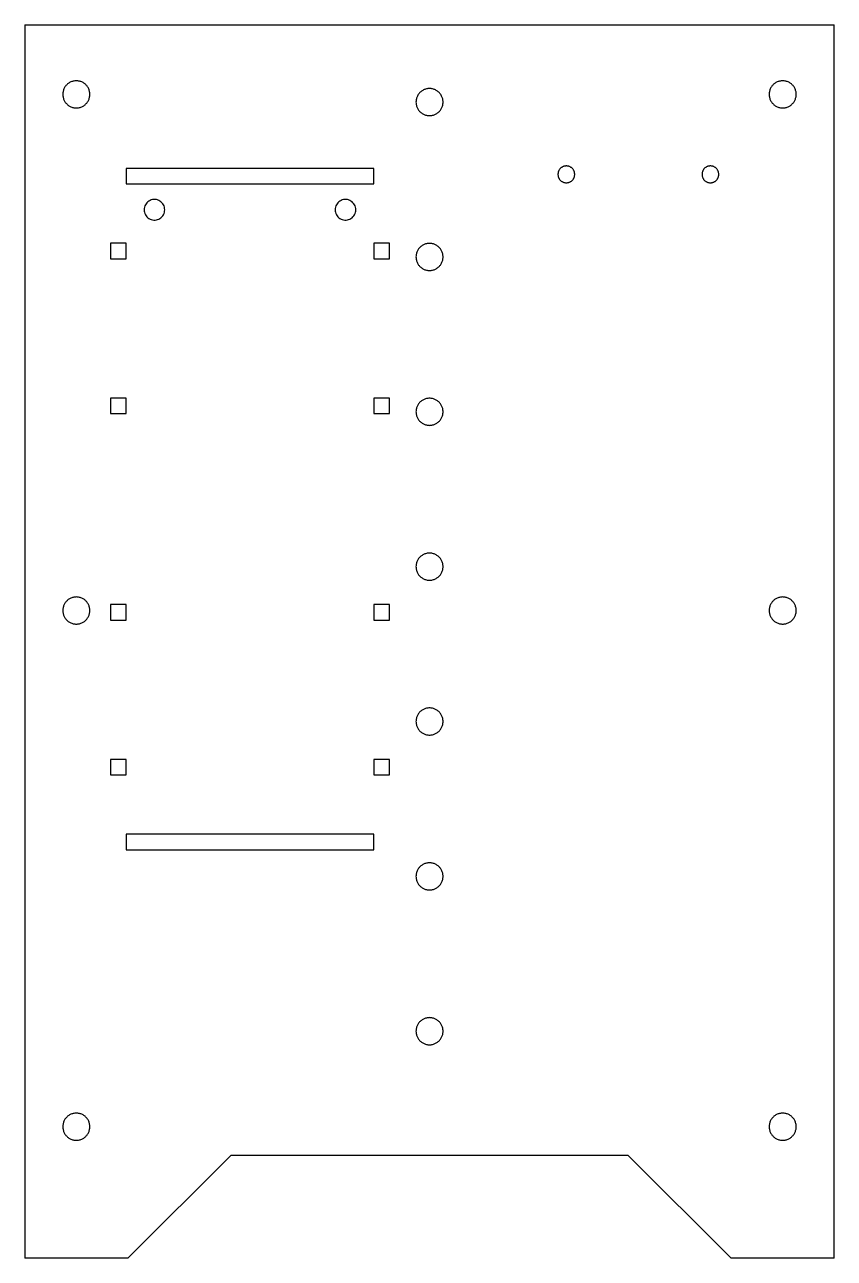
# Model space of a CAD drawing. Extents: x 0 to 785, y 0 to 479.
# Drawn here: x 157.2 to 314, y 0 to 239 of the extents above; entities that cross this region are included whole.
import ezdxf

# ---------------------------------------------------------------- set-up
doc = ezdxf.new("R2010")
doc.units = 0
doc.layers.add('Layer_1', color=7, linetype='CONTINUOUS')

msp = doc.modelspace()

# ---------------------------------------------------------------- linework, layer by layer
at = {"layer": 'Layer_1', "color": 7}
for p, q in [((157.223336, 238.99999), (157.223336, 0)), ((157.223336, 238.99999), (314.023338, 238.99999)), ((314.023338, 0), (314.023338, 238.99999)), ((164.598336, 225.499992), (164.598336, 225.499992)), ((301.398336, 225.499992), (301.398336, 225.499992)), ((232.998337, 223.999992), (232.998337, 223.999992)), ((224.846828, 211.142859), (176.846828, 211.142859)), ((176.846828, 211.142859), (176.846828, 208.14286)), ((224.846828, 208.14286), (224.846828, 211.142859)), ((176.846828, 208.14286), (224.846828, 208.14286)), ((260.498336, 209.999992), (260.498336, 209.999992)), ((288.398337, 209.999992), (288.398337, 209.999992)), ((180.362628, 203.393559), (180.346829, 203.142861)), ((180.409628, 203.640261), (180.362628, 203.393559)), ((180.487328, 203.879061), (180.409628, 203.640261)), ((180.594228, 204.106359), (180.487328, 203.879061)), ((180.728828, 204.318461), (180.594228, 204.106359)), ((180.888928, 204.511961), (180.728828, 204.318461)), ((181.072028, 204.68386), (180.888928, 204.511961)), ((181.275228, 204.831462), (181.072028, 204.68386)), ((181.495328, 204.952459), (181.275228, 204.831462)), ((181.728828, 205.04496), (181.495328, 204.952459)), ((181.972028, 205.107461), (181.728828, 205.04496)), ((182.221229, 205.138861), (181.972028, 205.107461)), ((182.472428, 205.138861), (182.221229, 205.138861)), ((182.721628, 205.107461), (182.472428, 205.138861)), ((182.964829, 205.04496), (182.721628, 205.107461)), ((183.198428, 204.952459), (182.964829, 205.04496)), ((183.418528, 204.831462), (183.198428, 204.952459)), ((183.621728, 204.68386), (183.418528, 204.831462)), ((183.804728, 204.511961), (183.621728, 204.68386)), ((183.964829, 204.318461), (183.804728, 204.511961)), ((184.099428, 204.106359), (183.964829, 204.318461)), ((184.206429, 203.879061), (184.099428, 204.106359)), ((184.284028, 203.640261), (184.206429, 203.879061)), ((184.331029, 203.393559), (184.284028, 203.640261)), ((184.346828, 203.142861), (184.331029, 203.393559)), ((217.362628, 203.393559), (217.346824, 203.142861)), ((217.409629, 203.640261), (217.362628, 203.393559)), ((217.487229, 203.879061), (217.409629, 203.640261)), ((217.594228, 204.106359), (217.487229, 203.879061)), ((217.728828, 204.318461), (217.594228, 204.106359)), ((217.88893, 204.511961), (217.728828, 204.318461)), ((218.071929, 204.68386), (217.88893, 204.511961)), ((218.275129, 204.831462), (218.071929, 204.68386)), ((218.495228, 204.952459), (218.275129, 204.831462)), ((218.728829, 205.04496), (218.495228, 204.952459)), ((218.972028, 205.107461), (218.728829, 205.04496)), ((219.221228, 205.138861), (218.972028, 205.107461)), ((219.472428, 205.138861), (219.221228, 205.138861)), ((219.721628, 205.107461), (219.472428, 205.138861)), ((219.964827, 205.04496), (219.721628, 205.107461)), ((220.198326, 204.952459), (219.964827, 205.04496)), ((220.418429, 204.831462), (220.198326, 204.952459)), ((220.621629, 204.68386), (220.418429, 204.831462)), ((220.804729, 204.511961), (220.621629, 204.68386)), ((220.964828, 204.318461), (220.804729, 204.511961)), ((221.099428, 204.106359), (220.964828, 204.318461)), ((221.206328, 203.879061), (221.099428, 204.106359)), ((221.28403, 203.640261), (221.206328, 203.879061)), ((221.331028, 203.393559), (221.28403, 203.640261)), ((221.346827, 203.142861), (221.331022, 203.393559)), ((180.346829, 203.142861), (180.362628, 202.89216)), ((180.362628, 202.89216), (180.409628, 202.645459)), ((180.409628, 202.645459), (180.487328, 202.40656)), ((180.487328, 202.40656), (180.594228, 202.17936)), ((180.594228, 202.17936), (180.728828, 201.967259)), ((180.728828, 201.967259), (180.888928, 201.773759)), ((180.888928, 201.773759), (181.072028, 201.60186)), ((181.072028, 201.60186), (181.275228, 201.454159)), ((181.275228, 201.454159), (181.495328, 201.333159)), ((181.495328, 201.333159), (181.728828, 201.24076)), ((181.728828, 201.24076), (181.972028, 201.178262)), ((181.972028, 201.178262), (182.221229, 201.14676)), ((182.221229, 201.14676), (182.472428, 201.14676)), ((182.472428, 201.14676), (182.721628, 201.178262)), ((182.721628, 201.178262), (182.964829, 201.24076)), ((182.964829, 201.24076), (183.198428, 201.333159)), ((183.198428, 201.333159), (183.418528, 201.454159)), ((183.418528, 201.454159), (183.621728, 201.60186)), ((183.621728, 201.60186), (183.804728, 201.773759)), ((183.804728, 201.773759), (183.964829, 201.967259)), ((183.964829, 201.967259), (184.099428, 202.17936)), ((184.099428, 202.17936), (184.206429, 202.40656)), ((184.206429, 202.40656), (184.284028, 202.645459)), ((184.284028, 202.645459), (184.331029, 202.89216)), ((184.331029, 202.89216), (184.346828, 203.142861)), ((217.346829, 203.142861), (217.362634, 202.89216)), ((217.362628, 202.89216), (217.409629, 202.645459)), ((217.409629, 202.645459), (217.487229, 202.40656)), ((217.487229, 202.40656), (217.594228, 202.17936)), ((217.594228, 202.17936), (217.728828, 201.967259)), ((217.728828, 201.967259), (217.88893, 201.773759)), ((217.88893, 201.773759), (218.071929, 201.60186)), ((218.071929, 201.60186), (218.275129, 201.454159)), ((218.275129, 201.454159), (218.495228, 201.333159)), ((218.495228, 201.333159), (218.728829, 201.24076)), ((218.728829, 201.24076), (218.972028, 201.178262)), ((218.972028, 201.178262), (219.221228, 201.14676)), ((219.221228, 201.14676), (219.472428, 201.14676)), ((219.472428, 201.14676), (219.721628, 201.178262)), ((219.721628, 201.178262), (219.964827, 201.24076)), ((219.964827, 201.24076), (220.198326, 201.333159)), ((220.198326, 201.333159), (220.418429, 201.454159)), ((220.418429, 201.454159), (220.621629, 201.60186)), ((220.621629, 201.60186), (220.804729, 201.773759)), ((220.804729, 201.773759), (220.964828, 201.967259)), ((220.964828, 201.967259), (221.099428, 202.17936)), ((221.099428, 202.17936), (221.206328, 202.40656)), ((221.206328, 202.40656), (221.28403, 202.645459)), ((221.28403, 202.645459), (221.331028, 202.89216)), ((221.331028, 202.89216), (221.346832, 203.142861)), ((176.846828, 196.64286), (173.846829, 196.64286)), ((173.846829, 196.64286), (173.846829, 193.642861)), ((176.846828, 193.642861), (176.846828, 196.64286)), ((227.846828, 196.64286), (224.846828, 196.64286)), ((224.846828, 196.64286), (224.846828, 193.642861)), ((227.846828, 193.642861), (227.846828, 196.64286)), ((173.846829, 193.642861), (176.846828, 193.642861)), ((224.846828, 193.642861), (227.846828, 193.642861)), ((232.998337, 193.999993), (232.998337, 193.999993)), ((176.846828, 166.642861), (173.846829, 166.642861)), ((173.846829, 166.642861), (173.846829, 163.642861)), ((176.846828, 163.642861), (176.846828, 166.642861)), ((227.846828, 166.642861), (224.846828, 166.642861)), ((224.846828, 166.642861), (224.846828, 163.642861)), ((227.846828, 163.642861), (227.846828, 166.642861)), ((173.846829, 163.642861), (176.846828, 163.642861)), ((224.846828, 163.642861), (227.846828, 163.642861)), ((232.998337, 163.999991), (232.998337, 163.999991)), ((232.998337, 133.999992), (232.998337, 133.999992)), ((164.598336, 125.499992), (164.598336, 125.499992)), ((176.846828, 126.642856), (173.846829, 126.642856)), ((173.846829, 126.642856), (173.846829, 123.642862)), ((176.846828, 123.642862), (176.846828, 126.642856)), ((227.846828, 126.642856), (224.846828, 126.642856)), ((224.846828, 126.642856), (224.846828, 123.642862)), ((227.846828, 123.642862), (227.846828, 126.642856)), ((301.398336, 125.499992), (301.398336, 125.499992)), ((173.846829, 123.642862), (176.846828, 123.642862)), ((224.846828, 123.642862), (227.846828, 123.642862)), ((232.998337, 103.999992), (232.998337, 103.999992)), ((176.846828, 96.64286), (173.846829, 96.64286)), ((173.846829, 96.64286), (173.846829, 93.642866)), ((176.846828, 93.642866), (176.846828, 96.64286)), ((227.846828, 96.64286), (224.846828, 96.64286)), ((224.846828, 96.64286), (224.846828, 93.642866)), ((227.846828, 93.642866), (227.846828, 96.64286)), ((173.846829, 93.642866), (176.846828, 93.642866)), ((224.846828, 93.642866), (227.846828, 93.642866)), ((224.846828, 82.142846), (176.846828, 82.142846)), ((176.846828, 82.142846), (176.846828, 79.142852)), ((224.846828, 79.142852), (224.846828, 82.142846)), ((176.846828, 79.142852), (224.846828, 79.142852)), ((232.998337, 73.999993), (232.998337, 73.999993)), ((232.998337, 43.999997), (232.998337, 43.999997)), ((164.598336, 25.499991), (164.598336, 25.499991)), ((301.398336, 25.499991), (301.398336, 25.499991)), ((197.223338, 19.999988), (177.223338, 0)), ((197.223338, 19.999988), (274.023336, 19.999988)), ((294.023336, 0), (274.023336, 19.999988)), ((177.223338, 0), (157.223336, 0)), ((314.023338, 0), (294.023336, 0))]:
    msp.add_line(p, q, dxfattribs=at)
for points, knots in [([(164.598336, 225.499992), (164.608775, 225.602154), (164.62958, 225.805759), (164.675403, 226.108463), (164.750655, 226.403355), (164.868554, 226.683087), (165.021811, 226.944813), (165.206064, 227.188451), (165.416734, 227.411224), (165.651765, 227.609284), (165.907886, 227.778655), (166.182476, 227.916368), (166.471468, 228.021221), (166.769368, 228.091515), (167.0719, 228.126391), (167.374865, 228.126394), (167.67728, 228.091526), (167.975024, 228.021204), (168.263988, 227.916297), (168.538857, 227.778545), (168.795594, 227.609389), (169.030929, 227.411592), (169.240709, 227.188877), (169.422125, 226.944379), (169.573607, 226.682005), (169.694641, 226.402644), (169.782626, 226.109609), (169.836253, 225.806904), (169.854381, 225.499992), (169.836253, 225.19308), (169.782626, 224.890375), (169.694641, 224.59734), (169.573607, 224.31798), (169.422125, 224.055605), (169.240709, 223.811107), (169.03093, 223.588392), (168.795595, 223.390596), (168.538858, 223.22144), (168.263988, 223.083687), (167.975024, 222.97878), (167.677281, 222.908455), (167.374865, 222.873589), (167.0719, 222.873593), (166.769367, 222.908465), (166.471469, 222.978763), (166.182476, 223.083616), (165.907887, 223.221329), (165.651766, 223.3907), (165.416734, 223.58876), (165.206064, 223.811533), (165.021811, 224.055171), (164.868554, 224.316896), (164.750656, 224.596629), (164.675403, 224.89152), (164.62958, 225.194224), (164.608775, 225.39783), (164.598336, 225.499992)], [0, 0, 0, 0, 0.308067, 0.613968, 0.917775, 1.218451, 1.521435, 1.825424, 2.132913, 2.439384, 2.745479, 3.051944, 3.358788, 3.665697, 3.968077, 4.270365, 4.572612, 4.879301, 5.186059, 5.492809, 5.79955, 6.1063, 6.413007, 6.715307, 7.017622, 7.319923, 7.626632, 7.933384, 8.24012, 8.546856, 8.853608, 9.160317, 9.462619, 9.764934, 10.067234, 10.37394, 10.68069, 10.987431, 11.294181, 11.60094, 11.907629, 12.209876, 12.512164, 12.814544, 13.121453, 13.428298, 13.734762, 14.040857, 14.347329, 14.654818, 14.958806, 15.26179, 15.562467, 15.866273, 16.172174, 16.480242, 16.480242, 16.480242, 16.480242]), ([(301.398336, 225.499992), (301.408775, 225.602154), (301.42958, 225.805759), (301.475402, 226.108463), (301.550655, 226.403355), (301.668554, 226.683087), (301.821809, 226.944813), (302.006062, 227.188451), (302.216732, 227.411224), (302.451763, 227.609284), (302.707884, 227.778656), (302.982474, 227.916368), (303.271468, 228.021219), (303.569367, 228.091516), (303.871899, 228.126391), (304.174864, 228.126394), (304.47728, 228.091526), (304.775022, 228.021204), (305.063985, 227.916297), (305.338855, 227.778544), (305.595593, 227.609389), (305.830928, 227.411592), (306.040707, 227.188877), (306.222124, 226.944379), (306.373607, 226.682005), (306.494642, 226.402644), (306.582625, 226.109609), (306.636253, 225.806905), (306.654381, 225.499992), (306.636253, 225.193079), (306.582625, 224.890375), (306.494641, 224.59734), (306.373607, 224.317979), (306.222124, 224.055604), (306.040707, 223.811107), (305.830928, 223.588392), (305.595592, 223.390596), (305.338855, 223.22144), (305.063986, 223.083687), (304.775023, 222.978779), (304.47728, 222.908454), (304.174864, 222.873589), (303.871899, 222.873593), (303.569366, 222.908465), (303.271467, 222.978763), (302.982474, 223.083616), (302.707884, 223.221329), (302.451763, 223.3907), (302.216732, 223.58876), (302.006062, 223.811533), (301.821809, 224.055171), (301.668554, 224.316897), (301.550655, 224.596629), (301.475402, 224.89152), (301.42958, 225.194224), (301.408775, 225.39783), (301.398336, 225.499992)], [0, 0, 0, 0, 0.308067, 0.613968, 0.917775, 1.218451, 1.521435, 1.825423, 2.132912, 2.439383, 2.745478, 3.051943, 3.358787, 3.665696, 3.968077, 4.270365, 4.572613, 4.879299, 5.186057, 5.492807, 5.799549, 6.1063, 6.413006, 6.715306, 7.017621, 7.319923, 7.626632, 7.933384, 8.24012, 8.546857, 8.853609, 9.160317, 9.46262, 9.764935, 10.067234, 10.373941, 10.680692, 10.987433, 11.294183, 11.60094, 11.907628, 12.209875, 12.512164, 12.814544, 13.121455, 13.428299, 13.734764, 14.040859, 14.34733, 14.654819, 14.958807, 15.261791, 15.562467, 15.866273, 16.172174, 16.480242, 16.480242, 16.480242, 16.480242]), ([(232.998337, 223.999992), (233.008776, 224.102154), (233.029581, 224.305759), (233.075404, 224.608463), (233.150657, 224.903355), (233.268554, 225.183087), (233.42181, 225.444813), (233.606063, 225.688451), (233.816734, 225.911224), (234.051764, 226.109284), (234.307885, 226.278656), (234.582475, 226.416368), (234.871468, 226.521221), (235.169367, 226.591515), (235.471899, 226.626391), (235.774864, 226.626395), (236.077279, 226.591526), (236.375023, 226.521204), (236.663987, 226.416298), (236.938856, 226.278544), (237.195594, 226.109389), (237.43093, 225.911592), (237.640709, 225.688877), (237.822125, 225.44438), (237.973608, 225.182005), (238.094639, 224.902643), (238.182625, 224.60961), (238.236252, 224.306905), (238.254379, 223.999992), (238.236251, 223.69308), (238.182624, 223.390375), (238.09464, 223.097341), (237.973608, 222.81798), (237.822125, 222.555605), (237.640709, 222.311108), (237.43093, 222.088392), (237.195594, 221.890595), (236.938856, 221.721441), (236.663988, 221.583687), (236.375023, 221.478779), (236.07728, 221.408456), (235.774864, 221.373587), (235.471899, 221.373591), (235.169367, 221.408466), (234.871468, 221.478763), (234.582475, 221.583616), (234.307885, 221.721329), (234.051764, 221.8907), (233.816734, 222.088761), (233.606063, 222.311533), (233.42181, 222.555172), (233.268554, 222.816897), (233.150657, 223.09663), (233.075404, 223.391521), (233.029581, 223.694225), (233.008776, 223.897831), (232.998337, 223.999992)], [0, 0, 0, 0, 0.308067, 0.613968, 0.917775, 1.21845, 1.521435, 1.825423, 2.132912, 2.439383, 2.745478, 3.051943, 3.358787, 3.665697, 3.968076, 4.270364, 4.572611, 4.879299, 5.186058, 5.492808, 5.799549, 6.1063, 6.413007, 6.715307, 7.017621, 7.319922, 7.626632, 7.933384, 8.24012, 8.546856, 8.853608, 9.160317, 9.462618, 9.764932, 10.067232, 10.373939, 10.68069, 10.987431, 11.29418, 11.600939, 11.907629, 12.209875, 12.512164, 12.814543, 13.121453, 13.428297, 13.734762, 14.040857, 14.347329, 14.654818, 14.958806, 15.26179, 15.562466, 15.866272, 16.172174, 16.480241, 16.480241, 16.480241, 16.480241]), ([(260.498336, 209.999992), (260.504799, 210.063235), (260.517678, 210.189277), (260.546044, 210.376665), (260.592631, 210.559216), (260.665615, 210.732383), (260.760488, 210.894404), (260.87455, 211.045226), (261.004964, 211.183134), (261.150459, 211.305743), (261.30901, 211.410592), (261.478994, 211.495843), (261.657894, 211.560751), (261.842308, 211.604269), (262.029589, 211.625857), (262.217139, 211.62586), (262.404348, 211.604275), (262.588666, 211.560741), (262.767549, 211.495799), (262.937707, 211.410523), (263.096639, 211.305807), (263.242323, 211.183362), (263.372185, 211.04549), (263.484491, 210.894135), (263.578266, 210.731713), (263.653193, 210.558776), (263.707658, 210.377374), (263.740855, 210.189986), (263.752077, 209.999992), (263.740855, 209.809999), (263.707658, 209.62261), (263.653193, 209.441208), (263.578266, 209.268271), (263.48449, 209.105848), (263.372187, 208.954491), (263.242322, 208.816622), (263.096639, 208.694177), (262.937707, 208.589461), (262.767549, 208.504185), (262.588666, 208.439243), (262.404348, 208.395709), (262.217139, 208.374125), (262.029589, 208.374127), (261.842308, 208.395715), (261.657894, 208.439233), (261.478994, 208.504142), (261.30901, 208.589392), (261.15046, 208.694242), (261.004965, 208.81685), (260.87455, 208.954758), (260.760489, 209.10558), (260.665615, 209.267601), (260.592631, 209.440768), (260.546044, 209.62332), (260.517678, 209.810708), (260.504799, 209.936749), (260.498336, 209.999992)], [0, 0, 0, 0, 0.190708, 0.380076, 0.568146, 0.754279, 0.94184, 1.130023, 1.320373, 1.510093, 1.69958, 1.889297, 2.079248, 2.269239, 2.456426, 2.643557, 2.830662, 3.020517, 3.210416, 3.40031, 3.590196, 3.78009, 3.969956, 4.157093, 4.344239, 4.531379, 4.721246, 4.911139, 5.101024, 5.290908, 5.480802, 5.670669, 5.857808, 6.044956, 6.232094, 6.421959, 6.611852, 6.801738, 6.991632, 7.181531, 7.371387, 7.558492, 7.745622, 7.932809, 8.1228, 8.312752, 8.502469, 8.691955, 8.881675, 9.072025, 9.260208, 9.447769, 9.633902, 9.821973, 10.01134, 10.202048, 10.202048, 10.202048, 10.202048]), ([(288.398337, 209.999992), (288.404799, 210.063235), (288.417679, 210.189277), (288.446045, 210.376664), (288.492628, 210.559216), (288.565613, 210.732384), (288.660487, 210.894405), (288.774547, 211.045229), (288.904963, 211.183135), (289.050459, 211.305743), (289.20901, 211.410591), (289.378994, 211.495843), (289.557894, 211.560752), (289.742308, 211.604269), (289.92959, 211.625857), (290.117139, 211.62586), (290.304349, 211.604275), (290.488666, 211.560741), (290.667548, 211.495799), (290.837705, 211.410523), (290.996639, 211.305808), (291.142323, 211.183363), (291.272187, 211.045493), (291.384491, 210.894136), (291.478266, 210.731714), (291.553193, 210.558776), (291.607658, 210.377374), (291.640856, 210.189986), (291.652078, 209.999992), (291.640856, 209.809999), (291.607658, 209.62261), (291.553193, 209.441208), (291.478266, 209.268271), (291.384491, 209.105848), (291.272187, 208.954491), (291.142323, 208.816621), (290.996639, 208.694177), (290.837705, 208.589461), (290.667548, 208.504185), (290.488666, 208.439243), (290.304349, 208.395709), (290.117139, 208.374125), (289.92959, 208.374127), (289.742308, 208.395716), (289.557894, 208.439232), (289.378994, 208.504141), (289.20901, 208.589393), (289.050459, 208.694242), (288.904963, 208.81685), (288.774548, 208.954758), (288.660486, 209.10558), (288.565613, 209.267601), (288.492628, 209.440768), (288.446044, 209.62332), (288.417677, 209.810707), (288.404799, 209.936749), (288.398337, 209.999992)], [0, 0, 0, 0, 0.190708, 0.380075, 0.568145, 0.754278, 0.941841, 1.130024, 1.320373, 1.510094, 1.699581, 1.889298, 2.079249, 2.269241, 2.456428, 2.643558, 2.830663, 3.020518, 3.210416, 3.400309, 3.590197, 3.78009, 3.969955, 4.157094, 4.344241, 4.531381, 4.721248, 4.911141, 5.101026, 5.29091, 5.480804, 5.670671, 5.85781, 6.044958, 6.232096, 6.421961, 6.611854, 6.801742, 6.991636, 7.181533, 7.371388, 7.558493, 7.745623, 7.932811, 8.122803, 8.312754, 8.50247, 8.691958, 8.881679, 9.072029, 9.260211, 9.447773, 9.633906, 9.821976, 10.011343, 10.202051, 10.202051, 10.202051, 10.202051]), ([(232.998337, 193.999993), (233.008776, 194.102155), (233.029581, 194.30576), (233.075404, 194.608464), (233.150657, 194.903355), (233.268554, 195.183088), (233.42181, 195.444814), (233.606063, 195.688452), (233.816734, 195.911225), (234.051764, 196.109285), (234.307885, 196.278656), (234.582475, 196.416369), (234.871468, 196.521222), (235.169367, 196.591517), (235.4719, 196.626389), (235.774864, 196.626393), (236.077279, 196.591527), (236.375023, 196.521205), (236.663987, 196.416299), (236.938856, 196.278545), (237.195594, 196.10939), (237.43093, 195.911593), (237.640709, 195.688878), (237.822125, 195.44438), (237.973608, 195.182006), (238.094639, 194.902644), (238.182626, 194.609611), (238.236252, 194.306906), (238.254379, 193.999993), (238.236252, 193.69308), (238.182625, 193.390375), (238.09464, 193.09734), (237.973608, 192.817978), (237.822124, 192.555604), (237.64071, 192.311106), (237.430929, 192.088392), (237.195594, 191.890596), (236.938856, 191.721441), (236.663986, 191.583688), (236.375022, 191.47878), (236.07728, 191.408455), (235.774864, 191.37359), (235.4719, 191.373594), (235.169367, 191.408466), (234.871468, 191.478764), (234.582474, 191.583616), (234.307885, 191.72133), (234.051764, 191.890701), (233.816734, 192.088761), (233.606062, 192.311531), (233.421811, 192.555171), (233.268554, 192.816896), (233.150657, 193.096629), (233.075404, 193.39152), (233.029581, 193.694225), (233.008776, 193.897831), (232.998337, 193.999993)], [0, 0, 0, 0, 0.308067, 0.613968, 0.917775, 1.21845, 1.521435, 1.825423, 2.132912, 2.439383, 2.745478, 3.051943, 3.358787, 3.665697, 3.968076, 4.270364, 4.572611, 4.879299, 5.186058, 5.492807, 5.799549, 6.1063, 6.413006, 6.715306, 7.017621, 7.319922, 7.626631, 7.933382, 8.240119, 8.546855, 8.853608, 9.160319, 9.46262, 9.764934, 10.067235, 10.37394, 10.68069, 10.987432, 11.294182, 11.600941, 11.907629, 12.209875, 12.512164, 12.814543, 13.121454, 13.428299, 13.734762, 14.040857, 14.347328, 14.654816, 14.958805, 15.261789, 15.562463, 15.866272, 16.172173, 16.480241, 16.480241, 16.480241, 16.480241]), ([(232.998337, 163.999991), (233.008776, 164.102153), (233.029581, 164.305758), (233.075404, 164.608462), (233.150657, 164.903353), (233.268553, 165.183087), (233.42181, 165.444812), (233.606063, 165.68845), (233.816734, 165.911223), (234.051764, 166.109283), (234.307885, 166.278654), (234.582475, 166.416367), (234.871468, 166.52122), (235.169367, 166.591517), (235.471899, 166.626392), (235.774864, 166.626396), (236.07728, 166.591528), (236.375023, 166.521204), (236.663988, 166.416297), (236.938856, 166.278543), (237.195594, 166.109388), (237.43093, 165.911591), (237.640708, 165.688876), (237.822125, 165.444379), (237.973608, 165.182004), (238.094639, 164.902643), (238.182624, 164.609608), (238.236251, 164.306903), (238.254379, 163.999991), (238.236252, 163.693079), (238.182625, 163.390374), (238.094639, 163.09734), (237.973608, 162.817978), (237.822125, 162.555604), (237.640709, 162.311106), (237.43093, 162.088391), (237.195594, 161.890594), (236.938856, 161.721439), (236.663987, 161.583685), (236.375023, 161.478779), (236.077279, 161.408458), (235.774865, 161.373588), (235.4719, 161.373592), (235.169368, 161.408468), (234.871467, 161.478762), (234.582474, 161.583614), (234.307885, 161.721328), (234.051764, 161.890699), (233.816734, 162.088759), (233.606063, 162.311532), (233.42181, 162.55517), (233.268554, 162.816896), (233.150657, 163.096629), (233.075404, 163.39152), (233.029581, 163.694224), (233.008776, 163.897829), (232.998337, 163.999991)], [0, 0, 0, 0, 0.308067, 0.613968, 0.917775, 1.218451, 1.521435, 1.825423, 2.132912, 2.439383, 2.745478, 3.051943, 3.358787, 3.665698, 3.968077, 4.270365, 4.572612, 4.879302, 5.186061, 5.492809, 5.799551, 6.106302, 6.413008, 6.715308, 7.017622, 7.319924, 7.626633, 7.933385, 8.240121, 8.546857, 8.853609, 9.160318, 9.462619, 9.764934, 10.067234, 10.373941, 10.680691, 10.987433, 11.294182, 11.600941, 11.90763, 12.209876, 12.512163, 12.814544, 13.121454, 13.428299, 13.734763, 14.040858, 14.347329, 14.654818, 14.958806, 15.261791, 15.562466, 15.866273, 16.172174, 16.480241, 16.480241, 16.480241, 16.480241]), ([(232.998337, 133.999992), (233.008776, 134.102154), (233.029581, 134.305759), (233.075404, 134.608463), (233.150657, 134.903354), (233.268554, 135.183086), (233.421811, 135.444811), (233.606063, 135.688451), (233.816734, 135.911223), (234.051764, 136.109284), (234.307885, 136.278655), (234.582474, 136.416368), (234.871468, 136.521221), (235.169367, 136.591519), (235.4719, 136.626391), (235.774864, 136.626394), (236.07728, 136.591529), (236.375023, 136.521204), (236.663988, 136.416297), (236.938856, 136.278543), (237.195594, 136.109388), (237.43093, 135.911591), (237.640709, 135.688876), (237.822124, 135.444378), (237.973608, 135.182004), (238.094639, 134.902643), (238.182625, 134.609609), (238.236252, 134.306904), (238.254379, 133.999992), (238.236252, 133.693079), (238.182625, 133.390374), (238.094639, 133.09734), (237.973608, 132.817979), (237.822125, 132.555604), (237.640709, 132.311107), (237.43093, 132.088392), (237.195594, 131.890595), (236.938856, 131.72144), (236.663987, 131.583686), (236.375023, 131.478779), (236.077279, 131.408458), (235.774865, 131.373589), (235.4719, 131.373593), (235.169368, 131.408469), (234.871467, 131.478763), (234.582474, 131.583615), (234.307885, 131.721329), (234.051764, 131.8907), (233.816734, 132.08876), (233.606063, 132.311533), (233.421811, 132.555172), (233.268554, 132.816897), (233.150657, 133.09663), (233.075404, 133.391521), (233.029581, 133.694224), (233.008776, 133.89783), (232.998337, 133.999992)], [0, 0, 0, 0, 0.308068, 0.613969, 0.917775, 1.21845, 1.521434, 1.825423, 2.132912, 2.439383, 2.745478, 3.051942, 3.358787, 3.665698, 3.968077, 4.270365, 4.572611, 4.879301, 5.18606, 5.492809, 5.799551, 6.106301, 6.413008, 6.715309, 7.017623, 7.319923, 7.626633, 7.933385, 8.240121, 8.546856, 8.853608, 9.160318, 9.462619, 9.764934, 10.067234, 10.37394, 10.680691, 10.987433, 11.294182, 11.600941, 11.907629, 12.209875, 12.512163, 12.814543, 13.121454, 13.428298, 13.734762, 14.040857, 14.347328, 14.654817, 14.958806, 15.261791, 15.562465, 15.866272, 16.172173, 16.48024, 16.48024, 16.48024, 16.48024]), ([(164.598336, 125.499992), (164.608775, 125.602153), (164.62958, 125.805759), (164.675403, 126.108463), (164.750655, 126.403354), (164.868554, 126.683087), (165.021811, 126.944812), (165.206064, 127.188451), (165.416734, 127.411224), (165.651766, 127.609284), (165.907887, 127.778655), (166.182476, 127.916368), (166.471469, 128.021221), (166.769367, 128.091518), (167.0719, 128.126393), (167.374865, 128.126397), (167.677281, 128.091529), (167.975024, 128.021204), (168.263988, 127.916297), (168.538857, 127.778544), (168.795594, 127.609388), (169.030929, 127.411591), (169.240709, 127.188876), (169.422124, 126.944378), (169.573607, 126.682004), (169.694641, 126.402643), (169.782626, 126.109609), (169.836253, 125.806904), (169.854381, 125.499992), (169.836253, 125.193079), (169.782626, 124.890375), (169.694641, 124.59734), (169.573607, 124.317979), (169.422125, 124.055604), (169.240709, 123.811107), (169.030929, 123.588392), (168.795594, 123.390595), (168.538858, 123.221439), (168.263988, 123.083686), (167.975024, 122.978779), (167.677281, 122.908454), (167.374865, 122.873588), (167.0719, 122.873591), (166.769367, 122.908465), (166.471469, 122.978763), (166.182476, 123.083615), (165.907887, 123.221328), (165.651766, 123.3907), (165.416734, 123.58876), (165.206064, 123.811533), (165.021811, 124.055171), (164.868554, 124.316897), (164.750655, 124.596629), (164.675403, 124.891521), (164.62958, 125.194225), (164.608775, 125.39783), (164.598336, 125.499992)], [0, 0, 0, 0, 0.308067, 0.613968, 0.917775, 1.218451, 1.521435, 1.825424, 2.132913, 2.439385, 2.74548, 3.051944, 3.358788, 3.665697, 3.968078, 4.270366, 4.572613, 4.879302, 5.186061, 5.49281, 5.799551, 6.106302, 6.413008, 6.715309, 7.017624, 7.319925, 7.626634, 7.933386, 8.240122, 8.546858, 8.85361, 9.160319, 9.46262, 9.764935, 10.067235, 10.373942, 10.680692, 10.987433, 11.294183, 11.600942, 11.90763, 12.209877, 12.512166, 12.814546, 13.121455, 13.428299, 13.734764, 14.040858, 14.34733, 14.65482, 14.958808, 15.261793, 15.562468, 15.866275, 16.172176, 16.480243, 16.480243, 16.480243, 16.480243]), ([(301.398336, 125.499992), (301.408775, 125.602153), (301.42958, 125.805759), (301.475402, 126.108463), (301.550655, 126.403354), (301.668554, 126.683086), (301.821809, 126.944812), (302.006062, 127.188451), (302.216732, 127.411223), (302.451763, 127.609284), (302.707884, 127.778655), (302.982474, 127.916368), (303.271467, 128.021221), (303.569366, 128.091518), (303.871899, 128.126393), (304.174864, 128.126397), (304.47728, 128.091529), (304.775023, 128.021204), (305.063986, 127.916297), (305.338855, 127.778543), (305.595593, 127.609389), (305.830928, 127.411592), (306.040707, 127.188876), (306.222124, 126.944379), (306.373607, 126.682004), (306.494642, 126.402644), (306.582625, 126.109609), (306.636253, 125.806905), (306.654381, 125.499992), (306.636253, 125.193079), (306.582625, 124.890375), (306.494642, 124.59734), (306.373607, 124.317979), (306.222124, 124.055604), (306.040707, 123.811107), (305.830928, 123.588392), (305.595593, 123.390595), (305.338855, 123.22144), (305.063986, 123.083686), (304.775023, 122.978779), (304.47728, 122.908455), (304.174864, 122.873587), (303.871899, 122.873592), (303.569366, 122.908465), (303.271467, 122.978762), (302.982473, 123.083614), (302.707884, 123.221329), (302.451763, 123.3907), (302.216733, 123.58876), (302.006061, 123.811533), (301.82181, 124.055172), (301.668554, 124.316898), (301.550655, 124.596629), (301.475402, 124.891521), (301.42958, 125.194225), (301.408775, 125.39783), (301.398336, 125.499992)], [0, 0, 0, 0, 0.308067, 0.613968, 0.917775, 1.218451, 1.521435, 1.825423, 2.132912, 2.439383, 2.745478, 3.051943, 3.358787, 3.665697, 3.968078, 4.270366, 4.572614, 4.879302, 5.18606, 5.492809, 5.799551, 6.106301, 6.413008, 6.715308, 7.017623, 7.319925, 7.626633, 7.933385, 8.240122, 8.546858, 8.85361, 9.160319, 9.462621, 9.764936, 10.067236, 10.373943, 10.680693, 10.987435, 11.294184, 11.600942, 11.90763, 12.209878, 12.512166, 12.814546, 13.121457, 13.428301, 13.734766, 14.040861, 14.347332, 14.654821, 14.95881, 15.261794, 15.562469, 15.866276, 16.172177, 16.480244, 16.480244, 16.480244, 16.480244]), ([(232.998337, 103.999992), (233.008776, 104.102154), (233.029581, 104.30576), (233.075404, 104.608463), (233.150657, 104.903355), (233.268554, 105.183087), (233.42181, 105.444813), (233.606063, 105.688451), (233.816734, 105.911224), (234.051764, 106.109284), (234.307885, 106.278656), (234.582475, 106.416368), (234.871468, 106.521221), (235.169367, 106.591515), (235.471899, 106.626391), (235.774864, 106.626395), (236.077279, 106.591526), (236.375023, 106.521205), (236.663987, 106.416298), (236.938856, 106.278544), (237.195594, 106.109389), (237.43093, 105.911592), (237.640709, 105.688877), (237.822125, 105.44438), (237.973608, 105.182005), (238.094639, 104.902644), (238.182625, 104.60961), (238.236252, 104.306905), (238.254379, 103.999992), (238.236251, 103.693079), (238.182624, 103.390375), (238.094639, 103.09734), (237.973608, 102.817979), (237.822125, 102.555604), (237.640708, 102.311108), (237.43093, 102.088392), (237.195594, 101.890596), (236.938856, 101.721441), (236.663988, 101.583687), (236.375023, 101.478779), (236.07728, 101.408456), (235.774864, 101.373587), (235.471899, 101.373591), (235.169367, 101.408466), (234.871468, 101.478763), (234.582475, 101.583616), (234.307885, 101.721329), (234.051764, 101.8907), (233.816734, 102.088761), (233.606063, 102.311533), (233.42181, 102.555171), (233.268553, 102.816896), (233.150657, 103.09663), (233.075404, 103.391521), (233.029581, 103.694225), (233.008776, 103.897831), (232.998337, 103.999992)], [0, 0, 0, 0, 0.308067, 0.613968, 0.917775, 1.21845, 1.521435, 1.825423, 2.132912, 2.439383, 2.745478, 3.051943, 3.358787, 3.665697, 3.968076, 4.270364, 4.572611, 4.879299, 5.186058, 5.492808, 5.799549, 6.1063, 6.413007, 6.715307, 7.017621, 7.319922, 7.626632, 7.933384, 8.24012, 8.546857, 8.853608, 9.160317, 9.462619, 9.764933, 10.067233, 10.373939, 10.68069, 10.987432, 11.29418, 11.600939, 11.907629, 12.209875, 12.512164, 12.814543, 13.121453, 13.428298, 13.734763, 14.040857, 14.347329, 14.654818, 14.958805, 15.261789, 15.562466, 15.866273, 16.172174, 16.480241, 16.480241, 16.480241, 16.480241]), ([(232.998337, 73.999993), (233.008776, 74.102156), (233.029581, 74.305762), (233.075404, 74.608468), (233.150657, 74.90336), (233.268554, 75.183094), (233.421811, 75.44482), (233.606063, 75.688461), (233.816734, 75.911234), (234.051764, 76.109296), (234.307885, 76.278667), (234.582474, 76.416381), (234.871468, 76.521234), (235.169367, 76.591531), (235.471899, 76.626406), (235.774864, 76.626409), (236.07728, 76.591541), (236.375023, 76.521217), (236.663987, 76.41631), (236.938857, 76.278557), (237.195594, 76.109399), (237.430929, 75.911602), (237.640709, 75.688886), (237.822124, 75.444387), (237.973606, 75.182011), (238.094641, 74.90265), (238.182623, 74.609614), (238.236251, 74.306907), (238.254379, 73.999993), (238.236251, 73.693079), (238.182624, 73.390372), (238.09464, 73.097337), (237.973607, 72.817974), (237.822124, 72.555599), (237.640709, 72.3111), (237.430929, 72.088385), (237.195594, 71.890587), (236.938857, 71.72143), (236.663987, 71.583676), (236.375023, 71.478769), (236.07728, 71.408444), (235.774864, 71.373579), (235.4719, 71.373583), (235.169367, 71.408455), (234.871468, 71.478753), (234.582474, 71.583605), (234.307884, 71.721319), (234.051765, 71.890692), (233.816734, 72.088753), (233.606062, 72.311526), (233.421811, 72.555166), (233.268554, 72.816892), (233.150657, 73.096626), (233.075404, 73.391518), (233.029581, 73.694224), (233.008776, 73.897831), (232.998337, 73.999993)], [0, 0, 0, 0, 0.308069, 0.613972, 0.91778, 1.218456, 1.521441, 1.825431, 2.13292, 2.439393, 2.745488, 3.051952, 3.358796, 3.665707, 3.968087, 4.270375, 4.572621, 4.87931, 5.18607, 5.492819, 5.799562, 6.106313, 6.413019, 6.715321, 7.017636, 7.319937, 7.626648, 7.933402, 8.24014, 8.546878, 8.853631, 9.160342, 9.462644, 9.764959, 10.067261, 10.373967, 10.680718, 10.987461, 11.29421, 11.60097, 11.907659, 12.209905, 12.512193, 12.814572, 13.121483, 13.428328, 13.734792, 14.040888, 14.347359, 14.654849, 14.958838, 15.261824, 15.562499, 15.866308, 16.172211, 16.480279, 16.480279, 16.480279, 16.480279]), ([(232.998337, 43.999997), (233.008776, 44.102158), (233.029581, 44.305763), (233.075404, 44.608466), (233.150657, 44.903356), (233.268554, 45.183086), (233.42181, 45.444809), (233.606063, 45.688445), (233.816735, 45.911214), (234.051766, 46.109272), (234.307885, 46.278644), (234.582475, 46.416356), (234.871468, 46.521209), (235.169367, 46.591506), (235.471899, 46.626381), (235.774864, 46.626385), (236.07728, 46.591516), (236.375023, 46.521193), (236.663988, 46.416285), (236.938856, 46.278532), (237.195593, 46.109377), (237.430928, 45.911582), (237.640709, 45.68887), (237.822125, 45.444376), (237.973608, 45.182004), (238.09464, 44.902645), (238.182625, 44.609612), (238.236252, 44.306908), (238.254379, 43.999996), (238.236251, 43.693082), (238.182624, 43.390376), (238.09464, 43.09734), (237.973607, 42.817978), (237.822124, 42.555603), (237.640709, 42.311104), (237.430929, 42.088388), (237.195594, 41.890589), (236.938856, 41.721433), (236.663987, 41.58368), (236.375023, 41.478773), (236.07728, 41.408449), (235.774864, 41.37358), (235.471899, 41.373584), (235.169367, 41.408459), (234.871468, 41.478756), (234.582475, 41.583609), (234.307885, 41.721322), (234.051764, 41.890694), (233.816734, 42.088756), (233.606063, 42.311529), (233.421811, 42.555169), (233.268554, 42.816896), (233.150657, 43.096629), (233.075404, 43.391522), (233.029581, 43.694228), (233.008776, 43.897834), (232.998337, 43.999997)], [0, 0, 0, 0, 0.308066, 0.613966, 0.917772, 1.218445, 1.521427, 1.825413, 2.1329, 2.439371, 2.745464, 3.051929, 3.358773, 3.665684, 3.968063, 4.270351, 4.572598, 4.879288, 5.186047, 5.492795, 5.799536, 6.106285, 6.41299, 6.715288, 7.0176, 7.319899, 7.626607, 7.933358, 8.240093, 8.546831, 8.853585, 9.160296, 9.462597, 9.764912, 10.067214, 10.373921, 10.680672, 10.987415, 11.294164, 11.600923, 11.907612, 12.209859, 12.512147, 12.814526, 13.121436, 13.428281, 13.734746, 14.040841, 14.347313, 14.654803, 14.958792, 15.261778, 15.562453, 15.866262, 16.172165, 16.480233, 16.480233, 16.480233, 16.480233]), ([(164.598336, 25.499991), (164.608775, 25.602154), (164.62958, 25.80576), (164.675403, 26.108466), (164.750655, 26.403359), (164.868554, 26.683092), (165.021811, 26.944819), (165.206063, 27.188459), (165.416734, 27.411234), (165.651765, 27.609294), (165.907886, 27.778666), (166.182476, 27.916379), (166.471469, 28.021232), (166.769367, 28.091529), (167.0719, 28.126404), (167.374865, 28.126406), (167.677281, 28.09154), (167.975024, 28.021215), (168.263988, 27.916308), (168.538858, 27.778555), (168.795595, 27.609398), (169.030929, 27.4116), (169.240709, 27.188884), (169.422125, 26.944385), (169.573607, 26.68201), (169.694642, 26.402648), (169.782625, 26.109612), (169.836253, 25.806906), (169.854381, 25.499991), (169.836253, 25.193077), (169.782626, 24.890371), (169.694642, 24.597335), (169.573608, 24.317973), (169.422125, 24.055597), (169.24071, 23.811098), (169.030929, 23.588383), (168.795594, 23.390586), (168.538858, 23.221428), (168.263988, 23.083675), (167.975024, 22.978767), (167.677281, 22.908442), (167.374865, 22.873577), (167.0719, 22.873581), (166.769367, 22.908453), (166.471469, 22.978751), (166.182476, 23.083604), (165.907886, 23.221317), (165.651766, 23.39069), (165.416734, 23.588751), (165.206063, 23.811524), (165.021811, 24.055164), (164.868554, 24.316891), (164.750655, 24.596624), (164.675403, 24.891517), (164.62958, 25.194222), (164.608775, 25.397829), (164.598336, 25.499991)], [0, 0, 0, 0, 0.308069, 0.613972, 0.91778, 1.218456, 1.521442, 1.825431, 2.132922, 2.439394, 2.745489, 3.051954, 3.358798, 3.665707, 3.968088, 4.270376, 4.572623, 4.879312, 5.186071, 5.49282, 5.799562, 6.106313, 6.41302, 6.715322, 7.017637, 7.319939, 7.62665, 7.933403, 8.240141, 8.546879, 8.853633, 9.160344, 9.462646, 9.764961, 10.067262, 10.373969, 10.68072, 10.987462, 11.294212, 11.600971, 11.907659, 12.209906, 12.512195, 12.814575, 13.121484, 13.428328, 13.734793, 14.040889, 14.347361, 14.654851, 14.95884, 15.261826, 15.562502, 15.86631, 16.172213, 16.480282, 16.480282, 16.480282, 16.480282]), ([(301.398336, 25.499991), (301.408775, 25.602154), (301.42958, 25.80576), (301.475403, 26.108466), (301.550655, 26.403359), (301.668554, 26.683092), (301.82181, 26.944819), (302.006061, 27.188459), (302.216733, 27.411232), (302.451763, 27.609294), (302.707884, 27.778666), (302.982474, 27.916379), (303.271467, 28.021231), (303.569366, 28.09153), (303.871899, 28.126402), (304.174864, 28.126407), (304.47728, 28.09154), (304.775023, 28.021215), (305.063986, 27.916308), (305.338855, 27.778554), (305.595593, 27.609399), (305.830929, 27.411602), (306.040707, 27.188884), (306.222123, 26.944385), (306.373607, 26.68201), (306.494642, 26.402648), (306.582625, 26.109612), (306.636253, 25.806906), (306.654381, 25.499991), (306.636253, 25.193077), (306.582625, 24.890371), (306.494642, 24.597334), (306.373607, 24.317973), (306.222123, 24.055597), (306.040708, 23.811098), (305.830928, 23.588383), (305.595592, 23.390585), (305.338856, 23.221428), (305.063986, 23.083675), (304.775023, 22.978767), (304.477281, 22.908442), (304.174864, 22.873577), (303.871899, 22.873581), (303.569366, 22.908453), (303.271467, 22.978751), (302.982474, 23.083604), (302.707883, 23.221316), (302.451763, 23.39069), (302.216733, 23.588751), (302.006061, 23.811524), (301.821809, 24.055164), (301.668552, 24.31689), (301.550655, 24.596624), (301.475402, 24.891517), (301.42958, 25.194222), (301.408775, 25.397829), (301.398336, 25.499991)], [0, 0, 0, 0, 0.308069, 0.613972, 0.91778, 1.218456, 1.521441, 1.825431, 2.13292, 2.439392, 2.745487, 3.051953, 3.358798, 3.665707, 3.968088, 4.270376, 4.572624, 4.879312, 5.18607, 5.492818, 5.79956, 6.106311, 6.413019, 6.715321, 7.017637, 7.319939, 7.62665, 7.933403, 8.240141, 8.546879, 8.853633, 9.160344, 9.462646, 9.764961, 10.067263, 10.37397, 10.680721, 10.987464, 11.294212, 11.60097, 11.907658, 12.209906, 12.512194, 12.814575, 13.121484, 13.428329, 13.734794, 14.04089, 14.347362, 14.654851, 14.958841, 15.261826, 15.562502, 15.86631, 16.172213, 16.480282, 16.480282, 16.480282, 16.480282])]:
    msp.add_open_spline(points, degree=3, knots=knots, dxfattribs=at)

doc.saveas('drawing.dxf')
